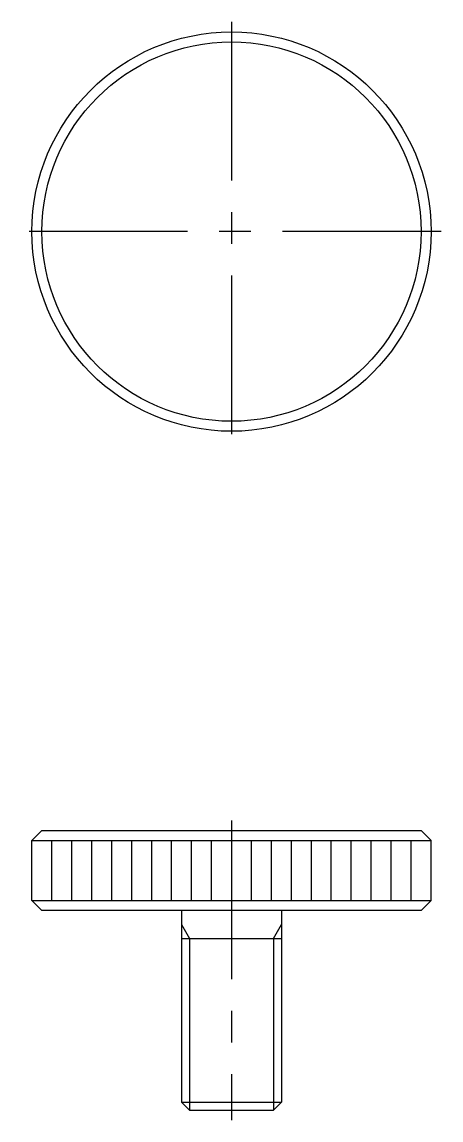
# Model space of a CAD drawing. Extents: x 16 to 155, y 12 to 147.
# Drawn here: x 133.7 to 154.7, y 92.3 to 147.3 of the extents above; entities outside this region: 2.
import ezdxf

# ---------------------------------------------------------------- set-up
doc = ezdxf.new("R2010")
doc.units = 0
doc.header["$LTSCALE"] = 0.25
doc.linetypes.add('CENTER', pattern=[50.8, 31.75, -6.35, 6.35, -6.35])
doc.layers.get('0').update_dxf_attribs({"linetype": 'CONTINUOUS'})
doc.layers.add('CENTER', color=1, linetype='CENTER')

msp = doc.modelspace()

# ---------------------------------------------------------------- linework, layer by layer
for p, q in [((134.745, 106.772), (134.245, 106.272)), ((134.745, 106.772), (153.745, 106.772)), ((153.745, 106.772), (154.245, 106.272)), ((134.245, 106.272), (154.245, 106.272)), ((134.245, 103.272), (134.245, 106.272)), ((135.245, 103.272), (135.245, 106.272)), ((136.245, 103.272), (136.245, 106.272)), ((137.245, 103.272), (137.245, 106.272)), ((138.245, 103.272), (138.245, 106.272)), ((139.245, 103.272), (139.245, 106.272)), ((140.245, 103.272), (140.245, 106.272)), ((141.245, 103.272), (141.245, 106.272)), ((142.245, 103.272), (142.245, 106.272)), ((143.245, 103.272), (143.245, 106.272)), ((145.245, 103.272), (145.245, 106.272)), ((146.245, 103.272), (146.245, 106.272)), ((147.245, 103.272), (147.245, 106.272)), ((148.245, 103.272), (148.245, 106.272)), ((149.245, 103.272), (149.245, 106.272)), ((150.245, 103.272), (150.245, 106.272)), ((151.245, 103.272), (151.245, 106.272)), ((152.245, 103.272), (152.245, 106.272)), ((153.245, 103.272), (153.245, 106.272)), ((154.245, 103.272), (154.245, 106.272)), ((134.245, 103.272), (154.245, 103.272)), ((134.245, 103.272), (134.745, 102.772)), ((153.745, 102.772), (154.245, 103.272)), ((153.745, 102.772), (134.745, 102.772)), ((141.745, 102.772), (141.745, 93.172)), ((146.745, 102.772), (146.745, 93.172)), ((141.845, 101.891), (141.845, 101.891)), ((141.745, 101.372), (146.745, 101.372)), ((141.945, 101.718), (141.945, 101.718)), ((141.745, 93.172), (146.745, 93.172)), ((142.145, 92.772), (141.745, 93.172)), ((146.345, 92.772), (146.745, 93.172)), ((142.145, 92.772), (146.345, 92.772))]:
    msp.add_line(p, q)
at = {"color": 3, "linetype": 'CONTINUOUS'}
for p, q in [((141.745, 102.064), (142.145, 101.372)), ((146.345, 101.372), (146.745, 102.064)), ((142.145, 101.372), (142.145, 92.772)), ((146.345, 101.372), (146.345, 92.772))]:
    msp.add_line(p, q, dxfattribs=at)
for radius in [10, 9.5]:
    msp.add_circle((144.245, 136.769), radius)
at = {"layer": 'CENTER', "color": 1, "linetype": 'CENTER'}
for p, q in [((144.245, 147.269), (144.245, 126.269)), ((154.745, 136.769), (133.745, 136.769)), ((144.245, 107.272), (144.245, 92.272))]:
    msp.add_line(p, q, dxfattribs=at)

# ---------------------------------------------------------------- texts
for s, p in [('NOOSF5-10', (15.189, 22.011)), ('NOOSF05', (15.189, 11.753))]:
    msp.add_text(s, height=4).set_placement(p)

doc.saveas('drawing.dxf')
